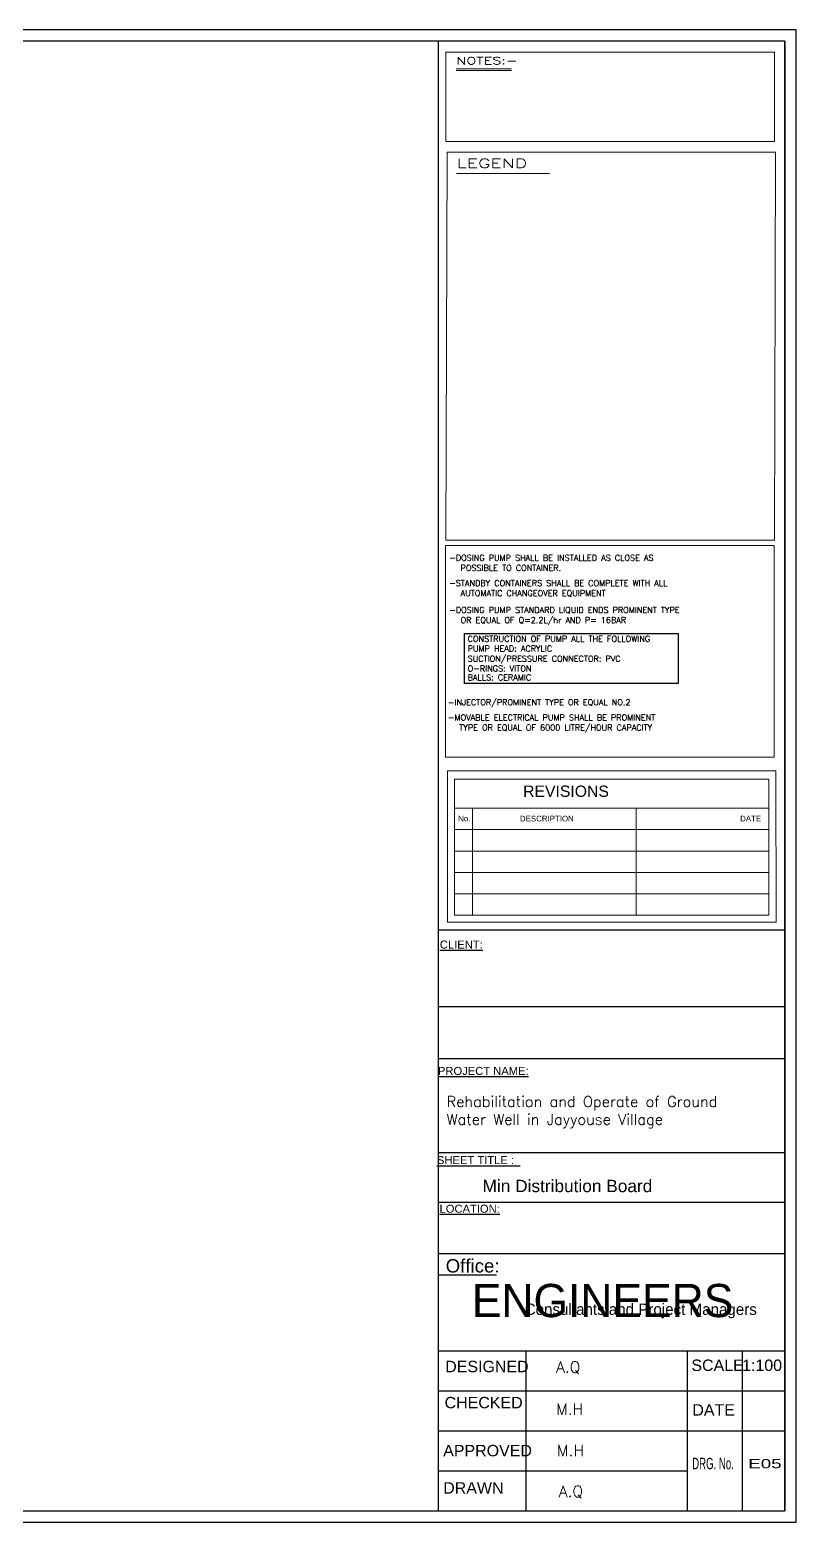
# Model space of a CAD drawing. Header units: inches. Extents: x 191440 to 383551, y 141449 to 284946.
# Drawn here: x 191805.74 to 191826.01, y 141449.01 to 141488.51 of the extents above; entities that cross this region are included whole.
import ezdxf
from ezdxf.enums import TextEntityAlignment as Align

# ---------------------------------------------------------------- set-up
doc = ezdxf.new("R2010")
doc.units = ezdxf.units.IN
doc.header["$MEASUREMENT"] = 0
for name, color, linetype in [('dim-f', 8, 'Continuous'), ('HEAD', 5, 'Continuous'), ('I - Outline', 60, 'Continuous'), ('VP', 7, 'Continuous')]:
    doc.layers.add(name, color=color, linetype=linetype)
doc.styles.add('5MM', font='simplex.shx', dxfattribs={"height": 1.25})
doc.styles.add('ROMAND10', font='ROMAND.shx', dxfattribs={"height": 0.2})
doc.styles.add('ROMANS', font='romans', dxfattribs={"height": 1})
doc.styles.add('ROMANT', font='ROMAND.SHX')
doc.styles.get("Standard").update_dxf_attribs({"font": 'txt.shx', "height": 0.2})
doc.styles.add('STYLE7', font='swissi.ttf')

# ---------------------------------------------------------------- blocks, each defined once
blk = doc.blocks.new('engineers')
at = {"layer": 'dim-f', "char_height": 1.25, "attachment_point": 1, "style": '5MM'}
for s, width, insert in [('\\pt0.5;{\\fGill Sans MT|b0|i0|c0|p34;\\H1.08x;\\C30;\\c2254834;ENGINEERS\\P\\ptz;   \\P\\H0.92593x;  }', 116.5, (16.033, 18.44)), ('{\\fGill Sans MT|b0|i0|c0|p34;\\H1.08x;\\C152;\\c12285479; \\H0.34074x;Consultants and Project Managers}', 11.50217, (17.683, 17.64))]:
    blk.add_mtext_dynamic_manual_height_columns(s, width=width, gutter_width=6.25, heights=[0], dxfattribs=dict(at, insert=insert))

msp = doc.modelspace()

# ---------------------------------------------------------------- linework, layer by layer
msp.add_lwpolyline([(191826.00873, 141488.51231), (191768.50873, 141488.51231), (191768.50873, 141449.01231), (191826.00873, 141449.01231), (191826.00873, 141488.51231)])
for points in [[(191825.70873, 141488.21231), (191768.80873, 141488.21231), (191768.80873, 141449.31231), (191825.70873, 141449.31231)], [(191817.23846, 141472.53386), (191822.88499, 141472.53386), (191822.88499, 141471.21446), (191817.23846, 141471.21446)]]:
    msp.add_lwpolyline(points, close=True)
at = {"layer": 'I - Outline', "color": 7}
for p, q in [((191816.54514, 141449.31231), (191816.54574, 141488.21218)), ((191825.70873, 141488.21231), (191825.70873, 141449.31231)), ((191825.71552, 141464.68398), (191816.54467, 141464.68386)), ((191825.69902, 141462.65093), (191816.54606, 141462.6508)), ((191816.54544, 141461.28767), (191825.71641, 141461.2878)), ((191816.54544, 141461.28767), (191825.71641, 141461.2878)), ((191825.70872, 141458.79135), (191816.54527, 141458.79145)), ((191816.54501, 141457.48449), (191825.71571, 141457.48461)), ((191825.71589, 141456.11418), (191816.54504, 141456.11405)), ((191816.54515, 141453.5504), (191825.71585, 141453.55053)), ((191818.86064, 141453.55043), (191818.86072, 141449.31231)), ((191823.12186, 141453.55047), (191823.12194, 141449.31231)), ((191824.57915, 141453.55051), (191824.57923, 141449.31231)), ((191816.54516, 141452.49142), (191825.71586, 141452.49154)), ((191816.54518, 141451.43243), (191825.71588, 141451.43256)), ((191816.54519, 141450.37345), (191823.12192, 141450.37358))]:
    msp.add_line(p, q, dxfattribs=at)
at = {"layer": 'I - Outline', "color": 8, "lineweight": 0}
for p, q in [((191816.7455, 141485.55989), (191816.74574, 141487.91847)), ((191816.74574, 141487.91847), (191825.43766, 141487.91859)), ((191825.43766, 141487.91859), (191825.43742, 141485.56001)), ((191817.01513, 141487.48281), (191818.47816, 141487.48284)), ((191817.01513, 141487.43465), (191818.47816, 141487.43468)), ((191825.43742, 141485.56001), (191816.7455, 141485.55989)), ((191816.74569, 141475.00718), (191816.77384, 141485.27749)), ((191816.77384, 141485.27749), (191825.46576, 141485.27761)), ((191825.46576, 141485.27761), (191825.43761, 141475.0073)), ((191817.02506, 141484.71276), (191819.48783, 141484.71281)), ((191816.7367, 141474.86051), (191825.42862, 141474.86063)), ((191816.73681, 141469.26424), (191816.7367, 141474.86051)), ((191825.43761, 141475.0073), (191816.74569, 141475.00718)), ((191825.42862, 141474.86063), (191825.42873, 141469.26435)), ((191825.42873, 141469.26435), (191816.73681, 141469.26424)), ((191816.78405, 141468.902), (191825.47597, 141468.90212)), ((191816.78413, 141464.89757), (191816.78405, 141468.902)), ((191825.47597, 141468.90212), (191825.47605, 141464.89769)), ((191816.97368, 141468.67798), (191825.28635, 141468.67809)), ((191816.97375, 141465.08162), (191816.97368, 141468.67798)), ((191825.28635, 141468.67809), (191825.28642, 141465.08173)), ((191816.9737, 141467.90709), (191825.28637, 141467.9072)), ((191817.44985, 141467.90709), (191817.4499, 141465.08162)), ((191821.77862, 141467.90718), (191821.77868, 141465.08171)), ((191816.97371, 141467.34199), (191825.28638, 141467.3421)), ((191816.97372, 141466.7769), (191825.28639, 141466.77701)), ((191816.97373, 141466.2118), (191825.2864, 141466.21191)), ((191816.97374, 141465.64671), (191825.28641, 141465.64682)), ((191825.28642, 141465.08173), (191816.97375, 141465.08162)), ((191825.47605, 141464.89769), (191816.78413, 141464.89757))]:
    msp.add_line(p, q, dxfattribs=at)
at = {"layer": 'I - Outline', "color": 4}
msp.add_line((191816.54524, 141455.5554), (191818.08403, 141455.56028), dxfattribs=at)

# ---------------------------------------------------------------- block references
at = {"layer": 'I - Outline', "xscale": 0.6506395646974747, "yscale": 0.6506395646974747, "zscale": 0.6506395646974747, "rotation": 0.0010941101885149}
msp.add_blockref('engineers', (191806.9974, 141443.31969), dxfattribs=at)

# ---------------------------------------------------------------- texts
at = {"layer": 'HEAD', "color": 7, "style": 'ROMANS'}
for s, p in [(' -DOSING PUMP SHALL BE INSTALLED AS CLOSE AS ', (191816.72362, 141474.45789)), ('POSSIBLE TO CONTAINER.', (191817.13192, 141474.19105)), (' -STANDBY CONTAINERS SHALL BE COMPLETE WITH ALL ', (191816.72362, 141473.78913)), ('AUTOMATIC CHANGEOVER EQUIPMENT', (191817.13192, 141473.5223)), (' -DOSING PUMP STANDARD LIQUID ENDS PROMINENT TYPE ', (191816.72362, 141473.07811)), ('OR EQUAL OF Q=2.2L/hr AND P= 16BAR', (191817.13192, 141472.81127)), ('CONSTRUCTION OF PUMP ALL THE FOLLOWING', (191817.3188, 141472.31545)), ('PUMP HEAD: ACRYLIC', (191817.3188, 141472.05615)), ('SUCTION/PRESSURE CONNECTOR: PVC', (191817.3188, 141471.78922)), ('O-RINGS: VITON', (191817.3188, 141471.52992)), ('BALLS: CERAMIC', (191817.3188, 141471.29349)), (' -INJECTOR/PROMINENT TYPE OR EQUAL NO.2', (191816.68916, 141470.63443)), (' -MOVABLE ELECTRICAL PUMP SHALL BE PROMINENT ', (191816.68916, 141470.23254)), ('TYPE OR EQUAL OF 6000 LITRE/HOUR CAPACITY', (191817.09745, 141469.96571))]:
    msp.add_text(s, height=0.1563047, dxfattribs=at).set_placement(p)
at = {"layer": 'I - Outline', "color": 7, "style": 'ROMANT', "width": 1.5}
for s, height, p in [('NOTES:-', 0.187366, (191817.01848, 141487.59944)), ('LEGEND', 0.243576, (191817.03244, 141484.85841))]:
    msp.add_text(s, height=height, rotation=0.001094, dxfattribs=at).set_placement(p)
at = {"layer": 'I - Outline', "color": 4, "style": 'STYLE7'}
for s, height, p in [('REVISIONS', 0.298334, (191818.78574, 141468.21038)), ('No.', 0.149167, (191817.06792, 141467.56164)), ('DESCRIPTION', 0.149167, (191818.70258, 141467.55975)), ('DATE', 0.149167, (191824.52749, 141467.55996)), ('Office:', 0.352995, (191816.73754, 141455.62039)), ('DESIGNED', 0.302446, (191816.72468, 141452.9808)), ('SCALE', 0.302446, (191823.23777, 141453.01385)), ('1:100', 0.302446, (191824.57915, 141453.01385)), ('CHECKED', 0.302446, (191816.70894, 141452.02546)), ('DATE', 0.302446, (191823.26338, 141451.83232)), ('APPROVED', 0.302446, (191816.67207, 141450.75468)), ('DRAWN', 0.302446, (191816.67207, 141449.7663))]:
    msp.add_text(s, height=height, rotation=0.001094, dxfattribs=at).set_placement(p)
for s, height, p in [('%%UCLIENT:', 0.211797, (191817.15017, 141464.19433)), ('%%UPROJECT NAME:', 0.2117967, (191817.73213, 141460.85035)), ('%%USHEET TITLE :  ', 0.2117967, (191817.60756, 141458.48975)), ('%%ULOCATION:', 0.2117967, (191817.37257, 141457.20269))]:
    msp.add_text(s, height=height, rotation=0.001094, dxfattribs=at).set_placement(p, align=Align.CENTER)
for s, height, width, p, p2 in [('DRG. No.', 0.302446, 0.621053, (191823.25884, 141450.41356), (191824.36175, 141450.41358)), ('E05', 0.241957, 1.556051, (191824.74168, 141450.43942), (191825.62401, 141450.43944))]:
    msp.add_text(s, height=height, rotation=0.001094, dxfattribs=dict(at, width=width)).set_placement(p, p2, align=Align.FIT)
at = {"layer": 'VP', "attachment_point": 1, "style": 'ROMAND10'}
for s, insert, char_height, width in [('Rehabilitation and Operate of Ground Water Well in Jayyouse Village', (191816.76193, 141460.28571), 0.2823956, 8.3697183), ('A.Q', (191819.65879, 141453.26743), 0.299294, 0.7332692), ('M.H', (191819.65879, 141452.15187), 0.299294, 0.7332692), ('M.H', (191819.68018, 141451.06031), 0.299294, 0.7332692), ('A.Q', (191819.73084, 141449.97734), 0.299294, 0.7332692)]:
    msp.add_mtext(s, dxfattribs=dict(at, insert=insert, char_height=char_height, width=width))
at = {"layer": 'VP', "insert": (191819.95832, 141457.74287), "char_height": 0.4446, "width": 658.3725157, "attachment_point": 8}
msp.add_mtext('{\\fArial|b0|i0|c0|p34;\\H0.7351x;Min Distribution Board}', dxfattribs=at)

doc.saveas('drawing.dxf')
